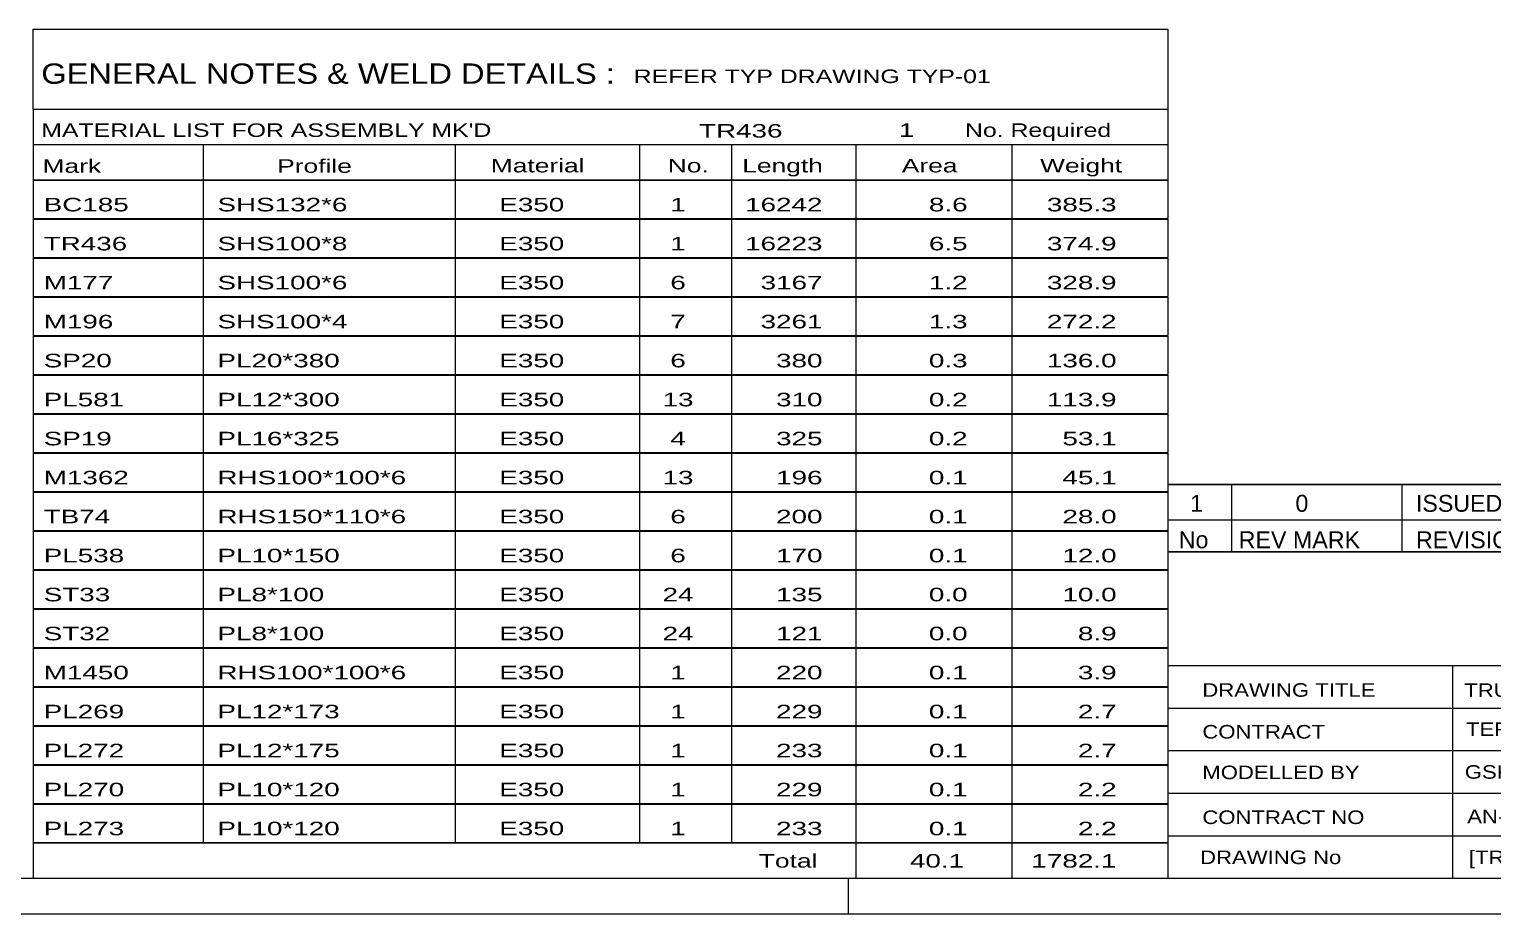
# Model space of a CAD drawing. Header units: millimetres. Extents: x -80 to 761, y -429 to 165.
# Drawn here: x 435.1 to 641.5, y -429 to -304.2 of the extents above; entities that cross this region are included whole.
import ezdxf

# ---------------------------------------------------------------- set-up
doc = ezdxf.new("R2010")
doc.units = ezdxf.units.MM
doc.styles.add('Arial Narrow', font='ARIALN.TTF', dxfattribs={"height": 0.2})

# ---------------------------------------------------------------- blocks, each defined once
blk = doc.blocks.new('Unknown-814184913-1135')
at = {"color": 5, "linetype": 'Continuous'}
for p, q in [((-75.34, -423.95), (755.66, -423.95)), ((550.66, -428.95), (550.66, -423.95)), ((-80.34, -428.95), (760.66, -428.95))]:
    blk.add_line(p, q, dxfattribs=at)
blk = doc.blocks.new('Unknown-814184913-19121')
at = {"color": 7, "linetype": 'Continuous'}
for p, q in [((595.66, -377.9), (595.66, -423.95)), ((595.66, -377.9), (755.66, -377.9)), ((755.66, -377.95), (755.66, -423.95)), ((595.66, -393.95), (755.66, -393.95)), ((635.8, -393.95), (635.8, -423.95)), ((595.66, -399.95), (755.66, -399.95)), ((737.66, -423.9), (737.66, -399.9)), ((595.66, -405.95), (755.66, -405.95)), ((679.8, -405.95), (679.8, -423.95)), ((595.66, -411.95), (755.66, -411.95)), ((595.66, -417.95), (737.66, -417.95)), ((595.66, -423.95), (755.66, -423.95))]:
    blk.add_line(p, q, dxfattribs=at)
at = {"color": 7, "style": 'Arial Narrow'}
for s, height, width, p in [('DRAWING TITLE', 1.9089, 1.425378, (600.54, -398.35)), ('TRUSS', 1.909, 1.425378, (637.47, -398.37)), ('CONTRACT', 1.909, 1.425378, (600.54, -404.24)), ('TERMINAL BUILDING', 1.9089, 1.425378, (637.72, -403.88)), ('MODELLED BY', 1.9089, 1.425378, (600.54, -409.97)), ('GSK', 1.909, 1.425378, (637.55, -409.91)), ('ISSUED', 1.909, 1.425378, (680.6, -410.31)), ('03.05.2026', 1.909, 1.425378, (697.35, -410.43)), ('CONTRACT NO', 1.9089, 1.425378, (600.54, -416.3)), ('AN-C-1376', 1.909, 1.425378, (637.89, -416.18)), ('SCALE', 1.909, 1.425378, (680.6, -416.3)), ('A1', 6.204, 1.25, (741.9, -421.75)), ('DRAWING No', 1.909, 1.425378, (600.22, -421.95)), ('[TR.436]', 1.909, 1.425378, (638.12, -421.96)), ('1', 3.34, 1.5, (717.57, -423.28)), ('REVISION No.', 1.9089, 1.425378, (680.6, -423.18))]:
    blk.add_text(s, height=height, dxfattribs=dict(at, width=width)).set_placement(p)
at = {"color": 7, "linetype": 'Continuous', "style": 'Arial Narrow'}
for s, height, width, p in [('PH #', 2.1, 1.42538, (743.06, -404.4)), ('108', 2.1, 1.42538, (743.85, -410.3)), ('NTS', 1.909, 1.425378, (697.66, -415.9))]:
    blk.add_text(s, height=height, dxfattribs=dict(at, width=width)).set_placement(p)
blk = doc.blocks.new('Unknown-814184913-19122')
at = {"color": 7, "linetype": 'Continuous'}
for p, q in [((435.66, -304.2), (595.66, -304.2)), ((435.66, -315.45), (435.66, -304.2)), ((595.66, -304.2), (595.66, -315.45)), ((435.66, -315.45), (595.66, -315.45)), ((435.66, -315.45), (435.66, -320.45)), ((595.66, -315.45), (595.66, -320.45)), ((435.66, -320.45), (595.66, -320.45)), ((435.66, -320.45), (435.66, -325.45)), ((459.66, -320.45), (459.66, -325.45)), ((495.16, -320.45), (495.16, -325.45)), ((521.16, -320.45), (521.16, -325.45)), ((534.16, -320.45), (534.16, -325.45)), ((551.66, -320.45), (551.66, -325.45)), ((573.66, -320.45), (573.66, -325.45)), ((595.66, -320.45), (595.66, -325.45)), ((435.66, -325.45), (595.66, -325.45)), ((435.66, -325.5), (435.66, -330.9)), ((435.66, -325.5), (595.66, -325.5)), ((459.66, -325.45), (459.66, -330.95)), ((495.16, -325.45), (495.16, -330.95)), ((521.16, -325.45), (521.16, -330.95)), ((534.16, -325.45), (534.16, -330.95)), ((551.66, -325.45), (551.66, -330.95)), ((573.66, -325.45), (573.66, -330.95)), ((595.66, -325.5), (595.66, -330.9)), ((435.66, -330.9), (595.66, -330.9)), ((435.66, -331), (435.66, -336.4)), ((435.66, -331), (595.66, -331)), ((459.66, -330.95), (459.66, -336.45)), ((495.16, -330.95), (495.16, -336.45)), ((521.16, -330.95), (521.16, -336.45)), ((534.16, -330.95), (534.16, -336.45)), ((551.66, -330.95), (551.66, -336.45)), ((573.66, -330.95), (573.66, -336.45)), ((595.66, -331), (595.66, -336.4)), ((435.66, -336.4), (595.66, -336.4)), ((435.66, -336.5), (435.66, -341.9)), ((435.66, -336.5), (595.66, -336.5)), ((459.66, -336.45), (459.66, -341.95)), ((495.16, -336.45), (495.16, -341.95)), ((521.16, -336.45), (521.16, -341.95)), ((534.16, -336.45), (534.16, -341.95)), ((551.66, -336.45), (551.66, -341.95)), ((573.66, -336.45), (573.66, -341.95)), ((595.66, -336.5), (595.66, -341.9)), ((435.66, -341.9), (595.66, -341.9)), ((435.66, -342), (435.66, -347.4)), ((435.66, -342), (595.66, -342)), ((459.66, -341.95), (459.66, -347.45)), ((495.16, -341.95), (495.16, -347.45)), ((521.16, -341.95), (521.16, -347.45)), ((534.16, -341.95), (534.16, -347.45)), ((551.66, -341.95), (551.66, -347.45)), ((573.66, -341.95), (573.66, -347.45)), ((595.66, -342), (595.66, -347.4)), ((435.66, -347.4), (595.66, -347.4)), ((435.66, -347.5), (435.66, -352.9)), ((435.66, -347.5), (595.66, -347.5)), ((459.66, -347.45), (459.66, -352.95)), ((495.16, -347.45), (495.16, -352.95)), ((521.16, -347.45), (521.16, -352.95)), ((534.16, -347.45), (534.16, -352.95)), ((551.66, -347.45), (551.66, -352.95)), ((573.66, -347.45), (573.66, -352.95)), ((595.66, -347.5), (595.66, -352.9)), ((435.66, -352.9), (595.66, -352.9)), ((435.66, -353), (435.66, -358.4)), ((435.66, -353), (595.66, -353)), ((459.66, -352.95), (459.66, -358.45)), ((495.16, -352.95), (495.16, -358.45)), ((521.16, -352.95), (521.16, -358.45)), ((534.16, -352.95), (534.16, -358.45)), ((551.66, -352.95), (551.66, -358.45)), ((573.66, -352.95), (573.66, -358.45)), ((595.66, -353), (595.66, -358.4)), ((435.66, -358.4), (595.66, -358.4)), ((435.66, -358.5), (435.66, -363.9)), ((435.66, -358.5), (595.66, -358.5)), ((459.66, -358.45), (459.66, -363.95)), ((495.16, -358.45), (495.16, -363.95)), ((521.16, -358.45), (521.16, -363.95)), ((534.16, -358.45), (534.16, -363.95)), ((551.66, -358.45), (551.66, -363.95)), ((573.66, -358.45), (573.66, -363.95)), ((595.66, -358.5), (595.66, -363.9)), ((435.66, -363.9), (595.66, -363.9)), ((435.66, -364), (435.66, -369.4)), ((435.66, -364), (595.66, -364)), ((459.66, -363.95), (459.66, -369.45)), ((495.16, -363.95), (495.16, -369.45)), ((521.16, -363.95), (521.16, -369.45)), ((534.16, -363.95), (534.16, -369.45)), ((551.66, -363.95), (551.66, -369.45)), ((573.66, -363.95), (573.66, -369.45)), ((595.66, -364), (595.66, -369.4)), ((435.66, -369.4), (595.66, -369.4)), ((435.66, -369.5), (435.66, -374.9)), ((435.66, -369.5), (595.66, -369.5)), ((459.66, -369.45), (459.66, -374.95)), ((495.16, -369.45), (495.16, -374.95)), ((521.16, -369.45), (521.16, -374.95)), ((534.16, -369.45), (534.16, -374.95)), ((551.66, -369.45), (551.66, -374.95)), ((573.66, -369.45), (573.66, -374.95)), ((595.66, -369.5), (595.66, -374.9)), ((435.66, -374.9), (595.66, -374.9)), ((435.66, -375), (435.66, -380.4)), ((435.66, -375), (595.66, -375)), ((459.66, -374.95), (459.66, -380.45)), ((495.16, -374.95), (495.16, -380.45)), ((521.16, -374.95), (521.16, -380.45)), ((534.16, -374.95), (534.16, -380.45)), ((551.66, -374.95), (551.66, -380.45)), ((573.66, -374.95), (573.66, -380.45)), ((595.66, -375), (595.66, -380.4)), ((435.66, -380.4), (595.66, -380.4)), ((435.66, -380.5), (435.66, -385.9)), ((435.66, -380.5), (595.66, -380.5)), ((459.66, -380.45), (459.66, -385.95)), ((495.16, -380.45), (495.16, -385.95)), ((521.16, -380.45), (521.16, -385.95)), ((534.16, -380.45), (534.16, -385.95)), ((551.66, -380.45), (551.66, -385.95)), ((573.66, -380.45), (573.66, -385.95)), ((595.66, -380.5), (595.66, -385.9)), ((435.66, -385.9), (595.66, -385.9)), ((435.66, -386), (435.66, -391.4)), ((435.66, -386), (595.66, -386)), ((459.66, -385.95), (459.66, -391.45)), ((495.16, -385.95), (495.16, -391.45)), ((521.16, -385.95), (521.16, -391.45)), ((534.16, -385.95), (534.16, -391.45)), ((551.66, -385.95), (551.66, -391.45)), ((573.66, -385.95), (573.66, -391.45)), ((595.66, -386), (595.66, -391.4)), ((435.66, -391.4), (595.66, -391.4)), ((435.66, -391.5), (435.66, -396.9)), ((435.66, -391.5), (595.66, -391.5)), ((459.66, -391.45), (459.66, -396.95)), ((495.16, -391.45), (495.16, -396.95)), ((521.16, -391.45), (521.16, -396.95)), ((534.16, -391.45), (534.16, -396.95)), ((551.66, -391.45), (551.66, -396.95)), ((573.66, -391.45), (573.66, -396.95)), ((595.66, -391.5), (595.66, -396.9)), ((435.66, -396.9), (595.66, -396.9)), ((435.66, -397), (435.66, -402.4)), ((435.66, -397), (595.66, -397)), ((459.66, -396.95), (459.66, -402.45)), ((495.16, -396.95), (495.16, -402.45)), ((521.16, -396.95), (521.16, -402.45)), ((534.16, -396.95), (534.16, -402.45)), ((551.66, -396.95), (551.66, -402.45)), ((573.66, -396.95), (573.66, -402.45)), ((595.66, -397), (595.66, -402.4)), ((435.66, -402.4), (595.66, -402.4)), ((435.66, -402.5), (435.66, -407.9)), ((435.66, -402.5), (595.66, -402.5)), ((459.66, -402.45), (459.66, -407.95)), ((495.16, -402.45), (495.16, -407.95)), ((521.16, -402.45), (521.16, -407.95)), ((534.16, -402.45), (534.16, -407.95)), ((551.66, -402.45), (551.66, -407.95)), ((573.66, -402.45), (573.66, -407.95)), ((595.66, -402.5), (595.66, -407.9)), ((435.66, -407.9), (595.66, -407.9)), ((435.66, -408), (435.66, -413.4)), ((435.66, -408), (595.66, -408)), ((459.66, -407.95), (459.66, -413.45)), ((495.16, -407.95), (495.16, -413.45)), ((521.16, -407.95), (521.16, -413.45)), ((534.16, -407.95), (534.16, -413.45)), ((551.66, -407.95), (551.66, -413.45)), ((573.66, -407.95), (573.66, -413.45)), ((595.66, -408), (595.66, -413.4)), ((435.66, -413.4), (595.66, -413.4)), ((435.66, -413.5), (435.66, -418.9)), ((435.66, -413.5), (595.66, -413.5)), ((459.66, -413.45), (459.66, -418.95)), ((495.16, -413.45), (495.16, -418.95)), ((521.16, -413.45), (521.16, -418.95)), ((534.16, -413.45), (534.16, -418.95)), ((551.66, -413.45), (551.66, -418.95)), ((573.66, -413.45), (573.66, -418.95)), ((595.66, -413.5), (595.66, -418.9)), ((435.66, -418.9), (595.66, -418.9)), ((435.66, -418.95), (595.66, -418.95)), ((435.66, -418.95), (435.66, -423.95)), ((551.66, -418.95), (551.66, -423.95)), ((573.66, -418.95), (573.66, -423.95)), ((595.66, -418.95), (595.66, -423.95)), ((435.66, -423.95), (595.66, -423.95))]:
    blk.add_line(p, q, dxfattribs=at)
at = {"color": 7, "style": 'Arial Narrow'}
for s, height, width, p in [('GENERAL NOTES & WELD DETAILS :', 2.8633, 1.4, (436.82, -311.89)), ('REFER TYP DRAWING TYP-01', 1.9089, 1.6, (520.36, -311.79)), ("MATERIAL LIST FOR ASSEMBLY MK'D", 1.9089, 1.6, (436.82, -319.39)), ('TR436', 1.909, 1.794707, (529.56, -319.48)), ('1', 1.91, 1.794707, (557.74, -319.39)), ('No. Required', 1.9089, 1.6, (567.07, -319.39)), ('Mark', 1.909, 1.7, (437, -324.45)), ('Profile', 1.909, 1.7, (470.08, -324.45)), ('Material', 1.909, 1.7, (500.2, -324.39)), ('No.', 1.909, 1.7, (525.16, -324.39)), ('Length', 1.909, 1.7, (535.66, -324.39)), ('Area', 1.909, 1.7, (558.16, -324.39)), ('Weight', 1.909, 1.7, (577.66, -324.39))]:
    blk.add_text(s, height=height, dxfattribs=dict(at, width=width)).set_placement(p)
at = {"color": 7, "linetype": 'Continuous', "style": 'Arial Narrow'}
for s, height, width, p in [('BC185', 1.909, 1.794707, (437.16, -329.89)), ('SHS132*6', 1.909, 1.794707, (461.66, -329.89)), ('E350', 1.909, 1.794707, (501.4, -329.89)), ('1', 1.91, 1.794707, (525.52, -329.89)), ('16242', 1.909, 1.794707, (536.06, -329.89)), ('8.6', 1.909, 1.794707, (561.98, -329.89)), ('385.3', 1.909, 1.794707, (578.62, -329.89)), ('TR436', 1.909, 1.794707, (437.16, -335.39)), ('SHS100*8', 1.909, 1.794707, (461.66, -335.39)), ('E350', 1.909, 1.794707, (501.4, -335.39)), ('1', 1.91, 1.794707, (525.52, -335.39)), ('16223', 1.909, 1.794707, (536.06, -335.39)), ('6.5', 1.909, 1.794707, (561.98, -335.39)), ('374.9', 1.909, 1.794707, (578.62, -335.39)), ('M177', 1.909, 1.794707, (437.16, -340.89)), ('SHS100*6', 1.909, 1.794707, (461.66, -340.89)), ('E350', 1.909, 1.794707, (501.4, -340.89)), ('6', 1.91, 1.794707, (525.52, -340.89)), ('3167', 1.909, 1.794707, (538.25, -340.89)), ('1.2', 1.909, 1.794707, (561.98, -340.89)), ('328.9', 1.909, 1.794707, (578.62, -340.89)), ('M196', 1.909, 1.794707, (437.16, -346.39)), ('SHS100*4', 1.909, 1.794707, (461.66, -346.39)), ('E350', 1.909, 1.794707, (501.4, -346.39)), ('7', 1.91, 1.794707, (525.52, -346.39)), ('3261', 1.909, 1.794707, (538.25, -346.39)), ('1.3', 1.909, 1.794707, (561.98, -346.39)), ('272.2', 1.909, 1.794707, (578.62, -346.39)), ('SP20', 1.909, 1.794707, (437.16, -351.89)), ('PL20*380', 1.909, 1.794707, (461.66, -351.89)), ('E350', 1.909, 1.794707, (501.4, -351.89)), ('6', 1.91, 1.794707, (525.52, -351.89)), ('380', 1.909, 1.794707, (540.43, -351.89)), ('0.3', 1.909, 1.794707, (561.98, -351.89)), ('136.0', 1.909, 1.794707, (578.62, -351.89)), ('PL581', 1.909, 1.794707, (437.16, -357.39)), ('PL12*300', 1.909, 1.794707, (461.66, -357.39)), ('E350', 1.909, 1.794707, (501.4, -357.39)), ('13', 1.909, 1.794707, (524.42, -357.39)), ('310', 1.909, 1.794707, (540.43, -357.39)), ('0.2', 1.909, 1.794707, (561.98, -357.39)), ('113.9', 1.909, 1.794707, (578.62, -357.39)), ('SP19', 1.909, 1.794707, (437.16, -362.89)), ('PL16*325', 1.909, 1.794707, (461.66, -362.89)), ('E350', 1.909, 1.794707, (501.4, -362.89)), ('4', 1.91, 1.794707, (525.52, -362.89)), ('325', 1.909, 1.794707, (540.43, -362.89)), ('0.2', 1.909, 1.794707, (561.98, -362.89)), ('53.1', 1.909, 1.794707, (580.81, -362.89)), ('M1362', 1.909, 1.794707, (437.16, -368.39)), ('RHS100*100*6', 1.9089, 1.794707, (461.66, -368.39)), ('E350', 1.909, 1.794707, (501.4, -368.39)), ('13', 1.909, 1.794707, (524.42, -368.39)), ('196', 1.909, 1.794707, (540.43, -368.39)), ('0.1', 1.909, 1.794707, (561.98, -368.39)), ('45.1', 1.909, 1.794707, (580.81, -368.39)), ('TB74', 1.909, 1.794707, (437.16, -373.89)), ('RHS150*110*6', 1.9089, 1.794707, (461.66, -373.89)), ('E350', 1.909, 1.794707, (501.4, -373.89)), ('6', 1.91, 1.794707, (525.52, -373.89)), ('200', 1.909, 1.794707, (540.43, -373.89)), ('0.1', 1.909, 1.794707, (561.98, -373.89)), ('28.0', 1.909, 1.794707, (580.81, -373.89)), ('PL538', 1.909, 1.794707, (437.16, -379.39)), ('PL10*150', 1.909, 1.794707, (461.66, -379.39)), ('E350', 1.909, 1.794707, (501.4, -379.39)), ('6', 1.91, 1.794707, (525.52, -379.39)), ('170', 1.909, 1.794707, (540.43, -379.39)), ('0.1', 1.909, 1.794707, (561.98, -379.39)), ('12.0', 1.909, 1.794707, (580.81, -379.39)), ('ST33', 1.909, 1.794707, (437.16, -384.89)), ('PL8*100', 1.909, 1.794707, (461.66, -384.89)), ('E350', 1.909, 1.794707, (501.4, -384.89)), ('24', 1.909, 1.794707, (524.42, -384.89)), ('135', 1.909, 1.794707, (540.43, -384.89)), ('0.0', 1.909, 1.794707, (561.98, -384.89)), ('10.0', 1.909, 1.794707, (580.81, -384.89)), ('ST32', 1.909, 1.794707, (437.16, -390.39)), ('PL8*100', 1.909, 1.794707, (461.66, -390.39)), ('E350', 1.909, 1.794707, (501.4, -390.39)), ('24', 1.909, 1.794707, (524.42, -390.39)), ('121', 1.909, 1.794707, (540.43, -390.39)), ('0.0', 1.909, 1.794707, (561.98, -390.39)), ('8.9', 1.909, 1.794707, (582.99, -390.39)), ('M1450', 1.909, 1.794707, (437.16, -395.89)), ('RHS100*100*6', 1.9089, 1.794707, (461.66, -395.89)), ('E350', 1.909, 1.794707, (501.4, -395.89)), ('1', 1.91, 1.794707, (525.52, -395.89)), ('220', 1.909, 1.794707, (540.43, -395.89)), ('0.1', 1.909, 1.794707, (561.98, -395.89)), ('3.9', 1.909, 1.794707, (582.99, -395.89)), ('PL269', 1.909, 1.794707, (437.16, -401.39)), ('PL12*173', 1.909, 1.794707, (461.66, -401.39)), ('E350', 1.909, 1.794707, (501.4, -401.39)), ('1', 1.91, 1.794707, (525.52, -401.39)), ('229', 1.909, 1.794707, (540.43, -401.39)), ('0.1', 1.909, 1.794707, (561.98, -401.39)), ('2.7', 1.909, 1.794707, (582.99, -401.39)), ('PL272', 1.909, 1.794707, (437.16, -406.89)), ('PL12*175', 1.909, 1.794707, (461.66, -406.89)), ('E350', 1.909, 1.794707, (501.4, -406.89)), ('1', 1.91, 1.794707, (525.52, -406.89)), ('233', 1.909, 1.794707, (540.43, -406.89)), ('0.1', 1.909, 1.794707, (561.98, -406.89)), ('2.7', 1.909, 1.794707, (582.99, -406.89)), ('PL270', 1.909, 1.794707, (437.16, -412.39)), ('PL10*120', 1.909, 1.794707, (461.66, -412.39)), ('E350', 1.909, 1.794707, (501.4, -412.39)), ('1', 1.91, 1.794707, (525.52, -412.39)), ('229', 1.909, 1.794707, (540.43, -412.39)), ('0.1', 1.909, 1.794707, (561.98, -412.39)), ('2.2', 1.909, 1.794707, (582.99, -412.39)), ('PL273', 1.909, 1.794707, (437.16, -417.89)), ('PL10*120', 1.909, 1.794707, (461.66, -417.89)), ('E350', 1.909, 1.794707, (501.4, -417.89)), ('1', 1.91, 1.794707, (525.52, -417.89)), ('233', 1.909, 1.794707, (540.43, -417.89)), ('0.1', 1.909, 1.794707, (561.98, -417.89)), ('2.2', 1.909, 1.794707, (582.99, -417.89)), ('Total', 1.909, 1.7, (538, -422.45)), ('40.1', 1.909, 1.794707, (559.31, -422.45)), ('1782.1', 1.909, 1.794707, (576.43, -422.45))]:
    blk.add_text(s, height=height, dxfattribs=dict(at, width=width)).set_placement(p)
blk = doc.blocks.new('Unknown-814184913-19124')
at = {"color": 7, "linetype": 'Continuous'}
for p, q in [((595.66, -368.4), (755.66, -368.4)), ((755.66, -368.4), (595.66, -368.4)), ((595.66, -368.4), (595.66, -373.4)), ((604.66, -368.4), (604.66, -373.4)), ((628.66, -368.4), (628.66, -373.4)), ((725.66, -368.4), (725.66, -373.4)), ((755.66, -368.4), (755.66, -373.4)), ((595.66, -373.4), (755.66, -373.4)), ((595.66, -373.4), (595.66, -377.9)), ((595.66, -373.4), (755.66, -373.4)), ((604.66, -373.4), (604.66, -377.9)), ((628.66, -373.4), (628.66, -377.9)), ((725.66, -373.4), (725.66, -377.9)), ((755.66, -373.4), (755.66, -377.9)), ((755.66, -377.9), (595.66, -377.9))]:
    blk.add_line(p, q, dxfattribs=at)
at = {"color": 7, "linetype": 'Continuous', "style": 'Arial Narrow'}
for s, height, width, p in [('1', 2.39, 1.196471, (598.82, -372.26)), ('0', 2.39, 1.196471, (613.67, -372.26)), ('ISSUED FOR CONSTRUCTION', 2.3861, 1.196471, (630.66, -372.26)), ('03.05.2026', 2.386, 1.196471, (731.66, -372.26)), ('No', 2.386, 1.2, (597.21, -377.4)), ('REV MARK', 2.386, 1.2, (605.66, -377.4)), ('REVISION DESCRIPTION', 2.3861, 1.2, (630.66, -377.4)), ('REV. DATE', 2.386, 1.2, (730.94, -377.4))]:
    blk.add_text(s, height=height, dxfattribs=dict(at, width=width)).set_placement(p)

msp = doc.modelspace()

# ---------------------------------------------------------------- block references
for name in ['Unknown-814184913-1135', 'Unknown-814184913-19122', 'Unknown-814184913-19124', 'Unknown-814184913-19121']:
    msp.add_blockref(name, (0, 0))

doc.saveas('drawing.dxf')
